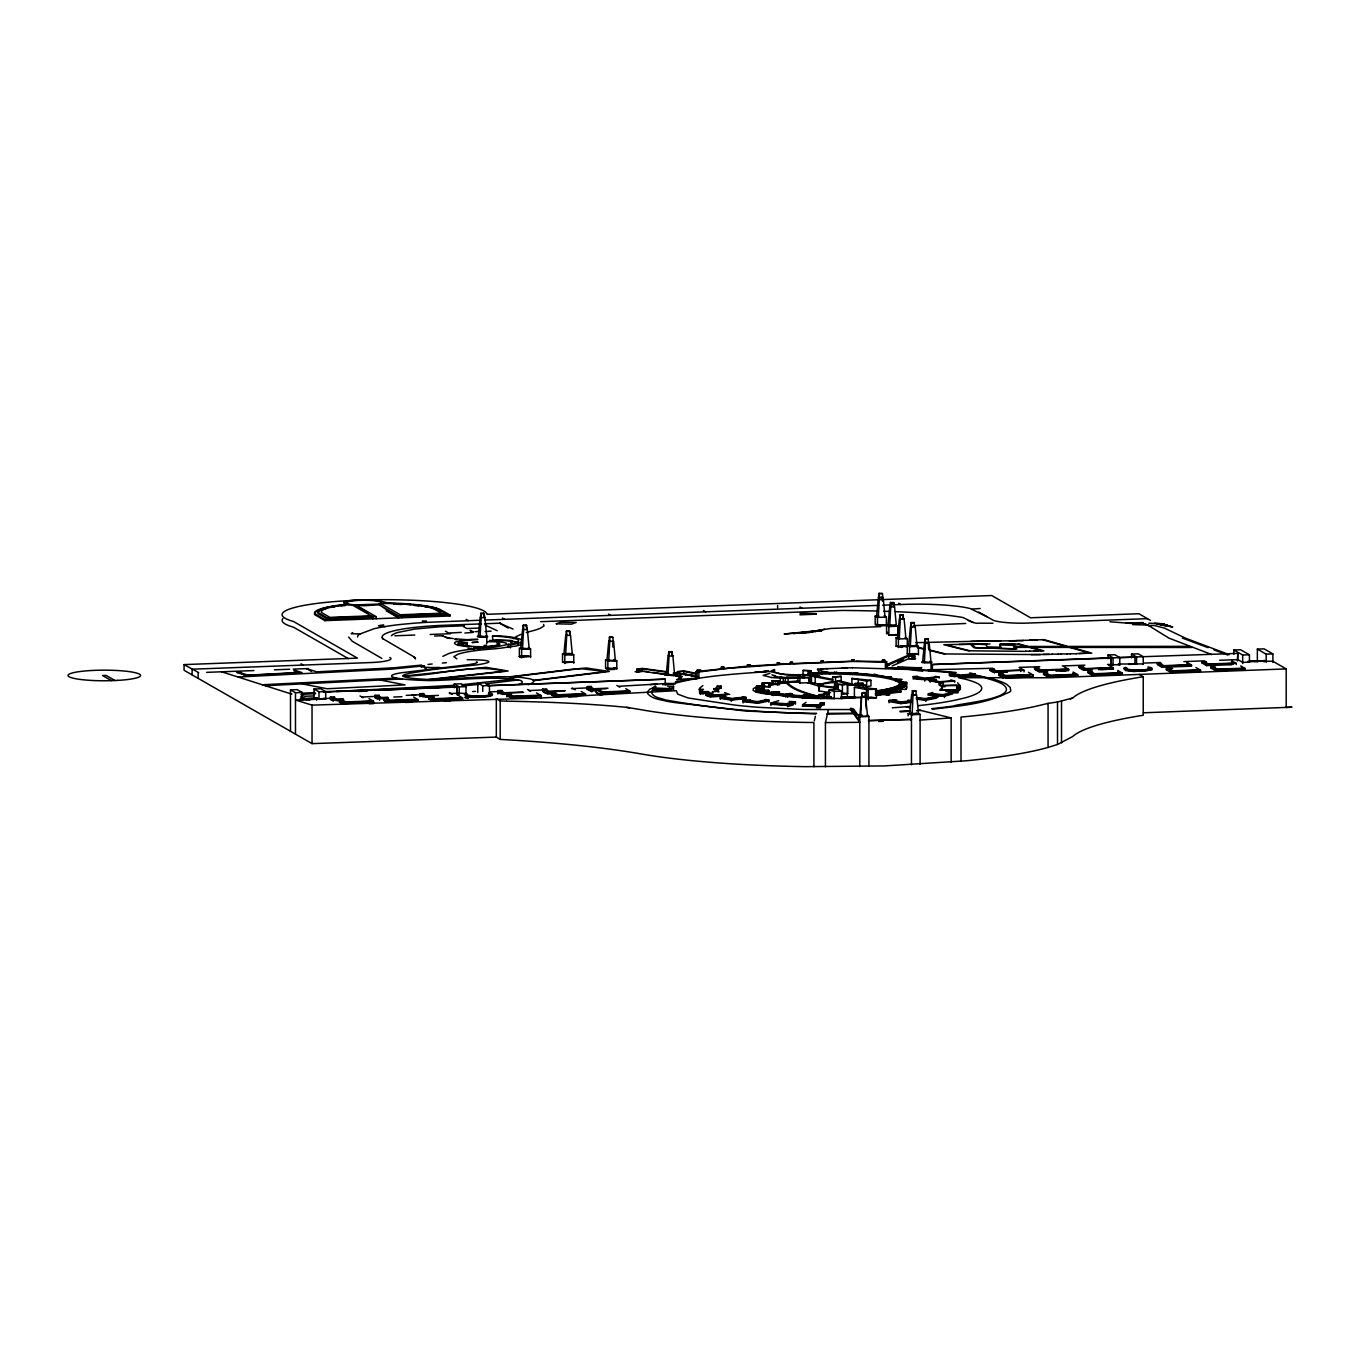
<?xml version="1.0" encoding="UTF-8"?>
<svg xmlns="http://www.w3.org/2000/svg" width="1360" height="1360" viewBox="0 0 1360 1360"><rect width="100%" height="100%" fill="white"/><g stroke="black" fill="none" stroke-linecap="round" stroke-linejoin="round"><path stroke-width="1.5" d="M1150.509 620.415L1138.864 613.734L1030.54 617.78L991.712 595.527L487.016 614.312A102.459 14.96 0 0 0 359.278 600.151A102.459 14.96 0 0 0 293.539 621.52L357.442 658.138L184.076 664.598L184.076 670.293L312.035 743.631L496.315 737.086L500.191 739.415L506.702 739.772A333.863 48.773 0 0 1 624.665 751.264L627.062 751.638A334.101 48.807 0 0 1 640.968 753.916A245.973 35.938 0 0 0 761.702 765.408L772.582 765.833A245.973 35.938 0 0 0 805.851 766.649L884.119 765.935L966.365 760.767A245.973 35.938 0 0 0 1042.661 748.884L1048.067 747.439L1048.067 703.392L1057.502 701.981L1057.502 744.464L1072.649 736.559A281.299 41.089 0 0 1 1143.233 715.258L1143.233 676.736L1139.153 674.424M913.172 695.164L913.342 691.118L912.322 690.744L911.948 694.705L913.172 695.164L916.283 694.977L915.909 690.965L912.322 690.744M912.152 714.646L913.002 695.215L911.591 694.688L909.636 713.711L918.595 714.289L916.657 695.011L913.002 695.215M480.522 617.185L480.879 613.224L481.355 617.661L480.165 617.151L478.346 636.14L486.761 636.871L486.761 643.722M522.954 629.102L523.294 625.141L523.77 629.578L522.597 629.085L520.778 648.074L529.176 648.805L527.357 629.493L526.388 628.932M566.1 634.899L566.44 630.938L566.916 635.375L565.743 634.865L563.924 653.871L572.339 654.602L570.503 635.29L569.551 634.729M609.144 640.951L609.501 636.99L609.977 641.427L608.804 640.934L606.968 659.923L615.383 660.654L613.564 641.342L612.595 640.781M668.44 655.554L668.78 651.593L669.256 656.03L668.083 655.52L666.264 674.509L674.679 675.24L672.86 655.928L671.891 655.384M878.764 597.244L879.121 593.283L879.58 597.72L878.407 597.21L876.588 616.216L878.305 617.185L879.376 597.771L883.184 597.635L885.003 616.947M890.154 606.407L890.494 602.446L890.97 606.883L889.797 606.373L887.978 625.379L896.393 626.093L894.574 606.781L893.605 606.237M900.031 614.89L900.507 619.327L899.691 618.851L900.031 614.89L902.717 614.788L903.754 619.208M911.149 622.574L911.625 627.011L910.809 626.535L911.149 622.574L913.835 622.472L914.872 626.892M925.157 638.792L925.633 643.229L924.8 642.753L925.157 638.792L927.843 638.69L928.863 643.11M756.755 687.922L756.67 689.197L756.721 685.797L764.422 685.95L763.997 689.826M758.387 688.347L756.721 688.211M480.063 637.126L481.134 617.712L484.942 617.559L486.761 636.871L478.346 636.14M522.478 649.043L523.566 629.629L527.357 629.493M565.624 654.84L566.712 635.426L570.503 635.29M608.685 660.909L609.756 641.478L613.564 641.342M647.343 692.189L649.672 689.214L655.979 686.664M667.981 675.495L669.052 656.081L672.86 655.928M889.695 626.348L890.766 606.934L894.574 606.781M900.303 619.378L899.232 638.792L897.515 637.823L899.334 618.817L904.111 619.242L905.93 638.554M910.333 646.476L911.421 627.062L910.452 626.501L908.633 645.49L917.048 646.221L915.212 626.909L914.243 626.365M924.341 662.694L925.429 643.28L924.46 642.719L922.641 661.708L931.039 662.439L931.039 670.99L928.795 670.701M862.325 696.983C859.724 691.084 867.578 690.914 865.64 696.932L861.883 696.507L862.206 692.546M864.96 692.495L867.646 716.312L860.795 716.431L861.56 696.473L865.453 696.388M861.56 696.473L859.877 715.428L860.795 716.431M816.238 614.142L800.037 614.839L800.258 613.207L816.289 613.717M812.396 696.269L809.744 696.082L810.815 696.235M813.535 697.102L813.535 695.963L814.742 696.762M814.3 720.868L815.354 716.312M825.435 766.802L825.435 722.585L828.376 709.801M763.453 691.543L763.181 690.591L763.453 691.543L769.063 690.574L769.063 692.291L761.889 692.716L760.767 690.625L768.23 690.285L768.502 691.237M820.42 697.952L804.576 697.408C806.548 694.535 836.383 697.221 813.654 697.017M813.909 696.337L814.759 697.034M753.253 688.755L753.168 690.387L755.769 691.849A76.347 8.279 -1.7 0 0 765.782 693.906L804.083 698.037L804.253 695.81L807.109 694.756L807.109 696.473L804.083 697.476L788.256 696.184L788.256 695.045L804.253 695.81M758.693 687.548L756.908 687.684M821.814 695.249L821.984 696.915L823.973 695.283L823.191 698.122L823.463 696.609L830.433 696.643L830.433 697.782L829.107 697.391L829.107 689.979L838.236 689.299L841.5 691.169L841.5 698.598L820.335 698.088L821.1 695.249L822.545 696.116L819.383 696.337M820.335 698.088L821.1 695.249M823.259 695.266L821.27 696.048M823.191 698.122L823.973 695.283M822.936 698.071L823.65 697.034M815.66 697.051L815.66 695.912L816.884 696.813L815.711 696.864M829.651 674.067L827.934 672.163L821.457 671.211M791.707 693.6L785.417 694.348L785.417 696.048L792.285 695.368L792.285 693.668L787.338 694.127L790.534 693.481M800.309 696.235C800.343 697.663 796.909 695.096 797.725 696.932M807.109 694.756L801.567 695.657L801.567 697.374L804.253 697.527M384.064 602.786L378.148 604.877L363.868 605.727L349.588 604.877L343.689 602.786A20.196 2.958 0 0 1 358.649 599.93L363.868 599.828A20.196 2.958 0 0 1 381.361 601.307L388.059 602.973A61.897 9.044 0 0 1 435.931 608.107M653.276 689.554L651.44 691.543C652.12 697.646 660.824 698.105 665.482 699.924C715.326 708.883 766.02 713.099 816.68 713.337M391.323 635.749L392.802 634.559M940.61 690.353L941.783 689.129M956.522 690.438L957.593 689.316M951.881 692.767L957.967 692.903L957.967 690.523L960.534 687.854L956.471 687.786M960.534 689.01L957.967 691.662L945.778 691.424M931.243 671.16L932.603 670.633L928.404 669.8L992.494 668.287M1124.278 668.984L1125.57 670.548L1134.07 671.517L1151.512 670.089A14.144 2.074 0 0 0 1151.597 669.018M756.16 692.036L756.721 685.797M764.422 685.95L763.878 691.9M899.657 689.826L904.111 686.732L900.405 686.647L895.645 688.976L895.645 687.888L900.898 688.245L900.898 691.951L888.726 693.447M900.405 689.248L906.1 689.401C909.789 684.352 899.742 682.669 900.405 687.208L904.111 687.293M906.1 689.401L906.525 682.176L900.796 682.278M655.333 685.831L652.392 688.5L670.599 688.925L673.54 686.273L673.54 689.69M670.565 686.579L668.457 688.5L655.367 688.177M753.848 688.262L757.095 686.749M702.814 685.627L699.584 688.279L699.584 690.642M715.632 688.296L717.961 686.392M713.711 688.636L717.74 688.738L720.97 686.086L720.97 688.466M442.867 656.336L449.123 653.395A55.675 8.755 -2.6 0 1 455.124 651.831L456.858 651.474A55.675 8.755 -2.6 0 1 464.559 650.08L479.587 648.244M904.111 686.732L899.045 689.214M806.021 702.304L802.366 704.956L820.454 705.483L824.092 702.848L824.092 705.211M804.219 704.752L802.366 706.095L820.454 706.622L824.092 703.987L822.426 703.936M806.497 705.024L805.426 705.789L807.721 705.857M821.032 703.137L818.414 705.041L805.426 704.65M352.733 632.587L351.203 633.692L360.009 633.964L373.881 628.796A77.401 11.305 0 0 1 385.22 626.586A81.26 11.866 0 0 1 406.776 623.883A99.484 14.535 0 0 1 425.629 622.404L480.573 620.228M668.95 689.469L655.367 689.86M720.97 687.82L717.74 689.877L714.544 689.911M392.819 634.542L395.216 633.369A75.191 10.982 0 0 1 397.579 632.519L414.63 629.068L439.399 626.807A75.191 10.982 0 0 1 445.366 626.518L464.406 625.804M810.033 696.031L810.067 697.153M810.73 696.796L805.936 696.303M771.953 674.764C778.26 678.946 793.271 677.28 803.182 677.28M759.407 686.086L764.32 685.015L764.32 686.8M760.75 686.222L764.32 685.015M885.377 662.201L886.652 661.64L886.652 667.964L885.377 668.525L885.377 662.201L852.448 661.436M888.029 665.397L888.029 664.088L907.273 655.622L914.923 655.996L914.209 658.92L908.735 658.665L892.143 665.958M886.21 666.196L886.21 664.887L889.134 664.139L888.029 664.088M886.618 665.788L908.735 656.047L914.923 655.996M897.753 662.422L903.465 659.906M897.073 689.044L898.501 688.415M800.071 696.252L797.861 696.167L801.975 695.946M800.071 695.963L798.133 695.946L798.592 697.068L801.975 696.235L788.256 695.045M1143.233 676.736A281.299 41.089 0 0 0 1072.649 698.037L1057.502 701.981M1072.649 698.037L1070.354 698.955M908.735 656.047L908.735 658.648L915.654 658.563L912.067 658.342M805.103 694.637L803.097 695.385L806.446 694.722M801.567 697.374L802.536 697.017L789.276 695.98L789.276 694.841M899.045 689.775L900.575 689.231M501.602 641.274A33.184 4.845 0 0 0 492.864 640.798L492.473 636.123L496.145 635.749A36.652 5.355 0 0 1 511.496 637.109L516.341 637.993A36.652 5.355 0 0 1 521.747 640.101M808.86 697.17L808.486 696.082L812.005 696.864L805.664 696.507L812.821 696.626M1057.502 744.464L1048.067 747.439M492.473 640.492L496.145 640.033A36.72 4.539 -2.4 0 1 511.496 640.543L512.21 640.611M761.974 686.647L761.974 683.196L770.253 683.281L770.253 686.715L763.759 686.766M761.974 683.196L770.253 683.281M900.898 691.968L894.455 691.985L894.455 688.262L895.645 687.888M894.455 688.262L900.898 688.245M772.939 703.613L770.848 704.259L787.542 705.398L795.43 702.967M789.667 703.851L791.656 703.239M770.865 705.483L770.865 703.12L778.753 700.672M791.979 702.015L786.301 703.766L774.316 702.933M770.865 703.12L787.542 704.259L795.43 701.828L795.43 704.208M793.458 704.803L787.542 706.639L787.542 704.259M764.728 686.086L756.296 686.205M893.775 688.449L889.695 689.605M885.19 690.404L883.337 690.727L883.337 694.433L887.757 694.994L889.593 694.654L889.593 690.948L885.19 690.404L885.19 691.509L897.855 689.588L888.964 692.274M888.726 690.829L897.855 690.166M897.855 689.588L888.964 691.696M893.775 691.611L889.695 692.767M847.348 697.289L847.348 684.879L865.504 685.338L865.504 689.061M865.504 685.338L847.348 684.879M932.875 692.495L927.962 693.94L944.469 695.147L952.663 692.733L948.549 692.427M949.195 692.903L943.296 694.637L931.43 693.77M945.268 695.198L949.195 694.042M952.663 693.872L944.469 696.286L927.962 695.079M763.504 686.392L762.739 686.12M666.519 684.76L670.599 683.74M761.396 685.525L759.339 686.052M880.651 626.671L831.028 628.422L802.264 632.978L809.608 632.587M815.235 631.533L824.738 629.136M832.592 682.55L832.592 677.144L841.16 676.345L841.16 680.323L837.131 681.088L837.131 687.905M866.66 681.088L866.66 686.681L870.944 685.899L870.944 680.306L866.66 681.088L851.904 678.436L851.904 684.029M666.74 683.74L662.66 684.743M783.547 695.742L786.199 695.198L783.819 695.062M921.536 670.174L928.676 670.939M803.046 677.62L803.046 670.412L811.019 670.752L811.019 674.747L803.454 674.662L803.454 678.079M761.532 685.491L762.875 685.185M675.495 681.768L697.119 677.943L695.3 678.215M838.321 687.463L819.672 685.797L819.094 690.982L818.295 684.522L830.875 681.853L834.496 682.244L834.496 688.466M743.138 702.916L743.138 700.553L746.657 699.822M750.55 699.669L746.742 700.451L757.605 701.573L765.204 699.975M746.657 700.961L743.138 701.692L758.234 703.239L768.808 701.029L767.533 700.893M768.808 702.253L768.808 699.89L758.234 702.1L743.138 700.553M763.64 701.454L757.605 702.712L746.742 701.59M677.042 679.422L698.887 678.317L698.887 671.993L727.906 668.355L782.034 664.377L852.431 661.436M785.417 694.348L792.285 693.668M785.417 696.048L786.93 695.742L777.75 694.552M787.695 696.235L791.877 695.385M769.318 683.859L773.67 683.077L773.466 684.556A70.72 10.336 0 0 0 770.831 685.083M769.318 684.998L773.67 684.216L771.681 684.08M456.909 658.886L453.866 656.676L457.997 654.194A44.132 6.953 -2.6 0 1 462.468 652.936L463.76 652.647A44.132 6.953 -2.6 0 1 471.24 651.253L474.623 650.76A44.132 6.953 -2.6 0 1 485.758 649.536L493.561 648.907A33.252 5.236 -2.6 0 0 504.883 647.564L509.592 646.731M640.747 671.041L636.786 671.84L636.786 669.222L642.328 668.372L666.587 671.704M933.13 697L925.293 698.564L916.385 697.612M916.555 698.105L925.854 699.091L936.751 696.915L933.028 696.524M933.13 698.139L925.293 699.703L916.385 698.751M936.751 698.054L925.854 700.23L916.555 699.244M676.549 679.728L680.935 678.946M818.295 684.522L834.496 682.244M769.964 673.353L763.147 675.41L771.698 677.552M832.592 677.144L841.16 676.345M838.236 684.352L847.705 684.216L847.705 693.6L842.418 694.331L842.418 684.947L838.236 684.352L838.236 688.67L819.094 685.916M678.504 678.045L681.258 677.552M675.427 683.859L673.319 684.165M1125.74 668.474L1126.692 668.304M851.904 678.436L870.944 680.306M769.403 683.485L773.67 683.077M769.403 684.624L770.678 684.42M807.398 697.17L807.398 696.031C801.261 697.612 814.861 695.181 804.576 696.269L804.44 694.603M779.501 681.241L771.681 680.833L779.501 681.241L779.501 684.692L771.681 684.284L773.534 683.961M775.03 683.893L775.523 682.788M883.337 690.727L889.593 690.948M885.19 694.11L883.099 694.501A72.437 10.574 0 0 1 876.622 695.436M809.302 696.15L808.656 697M812.821 673.744C814.351 673.591 821.78 672.469 818.04 670.327M674.509 683.417C702.474 675.631 739.84 673.574 771.664 671.381M774.197 683.842L776.56 683.485M775.846 683.876L772.072 684.097M809.54 696.49L812.005 696.575L810.492 696.286M636.786 669.222L642.413 668.848L667.046 672.231M640.475 671.262L636.786 671.84L642.413 671.449L642.413 668.848M697 670.276L700.672 670.31L697 670.276L697 675.835M687.208 675.155L686.018 675.342M691.441 676.6L693.039 676.345M854.403 697.68L854.403 687.344L858.755 686.681L876.452 689.163L876.452 697.425M700.842 671.075L747.541 666.179M697.323 678.317L695.963 678.113L695.963 671.789L698.547 671.415M695.691 678.164L697.119 677.96M803.046 670.412L811.019 670.752M802.264 632.978L821.712 630.207L784.142 634.032L821.729 630.802L793.152 633.488L796.807 633.284M779.161 682.244L785.026 681.564L785.026 682.873L779.382 683.587M779.161 683.383L785.026 682.703M842.418 684.947L847.705 684.216M486.574 645.201L483.973 645.49M467.109 695.64C458.541 698.309 485.333 697.272 488.155 696.524M508.011 647.53L508.113 644.419A33.184 4.845 0 0 0 518.398 641.495L518.67 640.849A33.184 4.845 0 0 0 492.864 636.14L492.473 636.123M783.19 678.028L788.035 677.96L788.035 682.788L783.19 682.856L783.19 678.028L780.317 677.297L780.317 682.125M778.294 682.108L785.026 681.564M889.1 702.78L889.1 700.4L895.152 699.669M896.818 699.958L892.755 700.451L901.272 701.93L911.421 700.689L908.021 700.094M893.146 701.046L889.1 701.539L900.949 703.613L911.047 702.372M889.1 700.4L900.949 702.474L911.047 701.233M911.421 701.828L901.272 703.069L892.755 701.59M1048.067 703.392L1042.661 704.667A245.973 35.938 0 0 1 966.365 716.55L961.027 717.043L961.027 761.26M438.719 679.337A28.492 2.686 -2.8 0 0 440.997 679.235L460.87 678.113A81.515 8.636 -4.4 0 1 509.558 676.838L571.591 669.307A188.615 171.717 -71 0 0 579.241 668.61L586.449 667.981L609.297 671.483L533.63 680.663A80.699 8.551 -4.4 0 1 528.105 684.709M511.683 676.906L573.954 669.358A182.342 166.005 -71 0 0 581.349 668.678L605.523 671.602L533.358 680.357M513.536 679.099L461.873 684.709M486.149 683.825L518.449 679.898M781.507 682.958L793.458 681.955M771.596 692.376L779.45 691.985L779.45 693.702L773.398 694.416L771.596 694.093L771.596 692.376L773.398 692.699L773.449 695.504L771.987 695.232L772.259 692.869L779.45 691.985M787.1 695.011L774.418 693.26L773.84 692.257L778.09 691.747M913.189 678.997L913.189 676.634L917.286 676.141M785.825 697.187L785.825 696.048L774.078 694.331L774.078 693.192L786.93 694.603L784.295 694.875L784.295 695.895M771.596 694.093L771.545 693.906A72.607 7.871 -1.7 0 1 764.303 692.869L762.688 691.39L765.85 691.594A70.873 7.684 -1.7 0 0 772.922 692.614L773.602 692.716M935.459 676.991L925.106 678.198L916.827 676.685L916.827 679.065M913.189 676.634L924.715 678.725L939.097 677.042L939.097 678.181M928.812 680.629L932.926 680.136M764.507 671.602L768.162 671.177L763.045 671.466M780.13 683.009L783.666 682.618M886.72 677.314L891.259 676.804L884.918 676.991L886.72 677.314L886.72 678.419M674.339 683.451L664.904 683.519L673.285 684.165M955.043 676.736L949.433 675.665L949.433 673.574L955.689 672.86M949.433 673.574L960.67 675.699L975.29 674.067L975.29 676.158L971.108 676.634M479.74 635.783C469.727 637.738 495.159 637.84 485.503 635.783M673.319 675.614L676.226 674.883L674.101 674.237M924.018 661.351C914.022 663.306 939.437 663.408 929.781 661.351M720.29 699.193L720.29 696.83L725.832 696.218M742.458 697.306L731.816 698.462L723.911 696.898M720.29 696.83L731.289 698.989L746.079 697.391L746.079 699.754M731.816 699.601L742.458 698.445M746.079 698.53L731.289 700.128L720.29 698.36M1145.188 670.82L1140.751 671.16M428.043 664.428L432.174 663.986M808.86 696.031L807.806 696.592M677.416 674.271L677.416 671.67L684.233 670.939L696.711 673.455M696.133 673.914L683.723 671.415L677.416 671.67M807.16 696.847L805.766 696.932M932.331 709.291C957.185 706.044 983.365 704.599 1006.247 693.481A182.478 15.674 2.8 0 0 1010.752 690.778L1010.174 687.446L1006.74 684.335A181.696 21.828 2 0 0 991.576 678.657L973.42 674.577M319.991 610.657A61.897 9.044 0 0 0 318.087 613.513L327.369 619.004L372.895 617.831L324.87 619.616L314.67 613.547A65.314 9.537 0 0 1 341.309 605.251L348.925 604.741M345.27 605.455L343.315 605.659A61.897 9.044 0 0 0 341.088 605.914M787.508 682.244L799.034 681.581M918.578 709.886L951.133 717.91L951.133 762.127M920.754 710.379L916.521 710.719M442.34 663.051L446.386 662.694M432.446 679.439L508.13 671.024L485.877 667.301L403.24 676.158A57.647 4.913 -0.9 0 0 407.133 677.535L407.677 677.637A57.647 4.913 -0.9 0 0 412.42 678.317L413.236 678.419A57.579 4.913 -0.9 0 0 427.329 679.422L429.726 679.49A28.747 2.737 -2.8 0 0 434.69 679.388A28.152 2.448 -1.3 0 0 438.685 679.337M454.495 685.304L336.549 691.475M478.72 684.471L461.941 685.916M962.234 676.345L971.652 675.597L970.428 675.427M428.706 679.473L504.356 671.16C470.883 663.034 437.104 676.226 403.172 676.056M922.641 670.14L932.416 670.208M813.535 695.963L818.856 696.932L818.856 694.637L822.715 694.314L824.483 694.756L824.483 696.184M421.651 665.057L394.094 667.777L316.676 671.84L306.612 668.627L311.627 671.517M951.133 717.91L920.091 720.086M786.794 681.819L799.255 680.952M918.493 678.249L916.827 678.402L918.374 678.589M826.982 697.391L826.982 692.699L829.923 692.461M650.029 684.641L656.914 684.08M914.617 678.232C908.922 678.929 932.416 680.527 934.065 679.167M910.299 706.418A153.136 22.372 0 0 1 906.185 706.775L892.228 707.812M472.6 691.577L475.507 691.356M716.227 696.252L710.6 695.572M530.587 657.475L530.587 648.924L521.645 649.264L519.367 647.955L519.367 656.506L524.127 656.251M530.587 656.438L519.367 656.506L526.524 656.234M792.999 663.578L822.086 662.422M763.606 671.517L768.553 671.143M863.073 683.332L855.015 683.536L863.073 683.332L863.073 686.188M928.693 679.235L923.117 679.235M764.286 692.41L760.767 692.342L768.757 693.209M724.03 696.014L712.538 696.83L705.755 695.13L708.594 694.96M800.836 697.051L800.309 696.422M346.8 604.333L343.315 604.656A61.897 9.044 0 0 0 318.087 612.493L327.369 617.984L372.045 616.318L372.045 617.338M474.929 631.686L478.601 631.431M464.899 633.029L472.974 632.451M485.078 631.567L491.13 631.125M972.094 609.093L980.135 608.498M423.487 665.924L390.677 669.171L238.102 677.025M571.387 688.67L587.894 687.837M602.667 693.974L606.458 693.702M797.351 681.666L793.305 681.955M595.017 690.387L592.943 690.2M596.802 690.557L591.821 690.914L587.265 689.214L587.265 686.579L591.498 686.426M622.727 692.631L626.773 692.342M930.189 682.176L930.189 679.796L936.462 679.371M951.252 680.918L939.233 681.734L933.64 679.983M954.686 682.244L954.686 681.105L937.975 682.244L930.189 679.796M796.161 681.547L798.473 681.411M900.031 711.246L908.752 710.668M900.218 711.892L910.571 711.195M934.371 680.816L930.189 680.969L941.46 682.703M934.286 681.122L940.984 682.414M749.683 666.026L790.517 663.629M421.43 666.961A31.603 4.624 0 0 1 420.461 666.145L424.541 665.89M895.271 679.439L901.731 679.49L895.271 679.439L895.271 680.544L898.722 680.323L897.158 679.83M823.497 668.797L821.185 668.865M817.581 669.239L821.321 669.018M665.244 683.587L619.174 686.273M760.767 690.625L769.063 690.574M760.767 692.342L764.473 692.155M669.052 674.067L664.7 674.866L673.285 675.614M710.838 697.221L705.755 695.334L705.755 692.971L709.563 692.75M713.235 692.954L709.121 693.192L714 694.977L726.325 694.28M727.787 694.603L712.538 695.47L705.755 692.971M920.091 764.303L920.091 714.374L911.455 714.85L908.157 713.609L908.157 715.887M823.701 668.984L822.766 668.848L852.431 667.76M854.403 687.344L866.541 689.554L876.452 689.163M913.342 691.118L915.909 690.965M852.601 697.187L862.036 697.476L852.601 697.884M908.157 713.609L912.356 713.371M909.636 713.711L916.079 713.337M483.973 646.952L485.129 646.901A17.289 2.142 -2.4 0 0 496.893 643.093M824.5 662.269L850.918 661.249M806.65 696.286L805.579 696.303M897.787 634.576L888.862 635.103L886.584 631.584M358.479 691.492L367.149 691.05M384.438 690.166L403.495 689.18M409.853 688.857L454.325 686.579M797.861 695.827L800.836 695.912M868.581 720.613L911.455 719.406L868.581 720.613L868.581 721.752M262.31 684.743L396.576 678.079M265.336 685.712L402.169 678.929M290.734 693.787L291.703 693.736M301.648 693.243L314.976 692.563M324.258 692.104L330.429 691.781M301.036 694.382L315.639 693.651M754.783 672.163L762.688 671.806M478.023 649.366L479.553 649.298L479.553 646.697L473.722 647.02L473.722 649.621M426.479 620.976L422.263 621.18L425.629 622.404M840.871 697.153L854.573 696.932M841.415 697.425L854.012 696.694M840.769 697.595L855.185 696.932M840.871 697.85L847.705 697.68M840.769 698.309L855.185 697.646M854.42 697.952L844.05 698.241M882.623 605.217L903.907 604.401A60.673 8.857 0 0 1 970.19 608.532L986.663 616.624M841.5 667.93L847.314 667.692M546.584 689.843L528.768 690.54M555.322 692.801C551.956 692.563 541.909 695.079 542.589 689.146L546.822 688.993M557.991 696.218L570.265 695.657M576.419 695.368L582.556 695.096M1079.041 653.514L1089.632 653.055L1069.062 647.258M449.446 693.583L457.691 693.243M489.566 691.917L500.327 691.458M465.953 693.481L457.147 693.056M587.265 689.214L591.311 689.044L587.265 689.214L591.821 691.832L591.821 689.197L587.265 686.579M757.435 689.588L759.152 689.503A70.873 7.684 -1.7 0 0 762.382 690.812L760.75 690.914A72.573 7.871 -1.7 0 1 757.435 689.588L757.367 691.577M763.198 692.155L756.16 690.387L758.676 690.183M816.459 696.932L817.275 696.677M184.076 664.598L198.73 672.639M412.063 694.96L415.667 694.824M376.618 696.32L361.794 697.051M420.988 694.756L406.283 695.351M377.111 697.595L375.088 697.68L375.088 695.351L379.304 695.181M543.099 691.441L545.632 693.192M818.329 696.949L819.264 695.997L815.66 695.912M818.329 695.81L820.964 696.269M810.815 696.524L809.727 696.371L820.964 696.558M1286.152 707.421L1292 707.2L1143.352 712.776M965.668 623.475L913.869 625.634M1036.932 639.897L1043.987 639.642L1067.005 646.153M1066.988 653.837L1070.388 653.888M1075.93 653.633L1091.808 653.123L1070.83 647.224M879.121 593.283L882.47 593.572L882.827 597.601L881.994 597.125M879.801 593.674L882.47 593.572M371.195 615.842L329.868 617.372L321.487 612.476A58.48 8.551 0 0 1 345.338 605.047M400.231 614.754L441.541 613.224L432.837 608.328A58.48 8.551 0 0 0 387.6 603.483L383.452 603.466M878.407 597.21L883.184 597.635M352.648 605.217L372.895 616.811L376.244 616.692L376.244 618.715M398.582 615.859L398.582 617.882L379.1 604.69L398.582 615.859L401.931 615.74L401.931 617.763M480.879 613.224L484.245 613.513L484.585 617.525L483.548 613.122M401.081 616.267L445.757 614.601L445.757 613.581L401.081 615.247L401.081 616.267L449.956 614.958L449.956 615.978L324.87 620.636L314.67 614.567A65.314 9.537 0 0 1 314.738 613.258M481.559 613.615L484.245 613.513M890.494 602.446L893.86 602.735L894.217 606.764L893.18 602.344M891.191 602.837L893.86 602.735M484.636 620.075L878.56 605.37M481.321 623.883L445.247 625.226A83.844 12.24 0 0 0 382.211 637.636L382.84 638.673L382.211 637.636M484.568 623.764L500.412 623.169M540.719 621.673L841.993 610.453A245.616 35.887 0 0 1 877.812 611.065M523.294 625.141L526.66 625.447L527.017 629.459L525.98 625.056M523.974 625.532L526.66 625.447M479.621 628.048L466.769 628.524L463.505 626.637M469.999 630.258L473.093 632.145M884.119 615.757L886.397 617.066L886.397 625.617L877.472 625.94L875.194 624.631L875.194 616.097L878.764 615.961M900.728 615.281L903.397 615.179M875.194 616.097L877.472 617.389L886.397 617.066M394.876 635.783L414.766 635.035M430.134 634.474L450.585 633.709M566.44 630.938L569.806 631.227L570.163 635.256L569.126 630.836M434.622 636.038L443.071 635.715M567.137 631.329L569.806 631.227M911.829 622.965L914.515 622.863M886.584 625.243L895.509 624.92L897.787 626.229L897.787 634.78L888.862 635.103L888.862 626.552L886.584 625.243L886.584 633.794M887.978 625.379L896.393 626.093M609.501 636.99L612.867 637.296L613.207 641.308L612.391 640.832M888.862 626.552L897.787 626.229M610.181 637.381L612.867 637.296M911.421 627.062L915.212 626.909M1147.466 618.664L1024.675 623.186A30.413 4.437 0 0 1 993.344 620.296L978.741 612.085M1126.165 623.169L1143.063 622.54M901.969 647.428L896.121 646.255L896.121 637.704L899.691 637.568M896.121 637.704L898.399 638.996L907.324 638.673L907.222 653.922L918.442 654.228L907.222 653.803L909.704 653.718M925.837 639.183L928.523 639.081M569.67 662.031L562.53 662.303L573.733 662.235L562.53 662.303L562.53 653.752L569.67 653.48M563.924 653.871L570.622 653.616M520.778 656.625L524.127 656.506M562.53 653.752L564.808 655.044L573.733 654.721L573.733 663.272M668.78 651.593L672.146 651.882L672.503 655.894L671.466 651.491M669.477 651.984L672.146 651.882M925.429 643.28L929.22 643.127L931.039 662.439M901.476 646.051L907.324 646.51L896.121 646.204M900.864 646.255L904.213 646.119M206.618 672.35L253.861 670.582M274.448 669.817L289.646 669.256M293.216 669.12L308.363 668.559M907.222 645.371L909.5 646.68L918.442 646.34L918.442 654.891M240.652 672.299L236.759 672.435L246.296 675.478L302.09 672.588L294.831 670.276M614.992 669.392L607.852 669.664L605.574 668.355L605.574 659.804L609.144 659.668M567.273 662.286L563.924 662.422L572.339 662.252L570.622 661.793M605.574 659.804L607.852 661.113L616.777 660.773L616.777 669.324M908.633 654.041L915.331 653.803M1233.86 654.228L1233.86 649.995L1240.609 649.74L1249.432 654.789L1249.432 662.167L1242.734 662.405L1237.838 659.6L1219.597 660.28M1257.354 661.844L1257.354 649.111L1264.069 648.856L1272.892 653.922L1272.892 662.422M1108.043 658.767L1108.043 654.976L1114.792 654.721L1119.773 657.577L1119.773 664.938L1107.465 664.428M1131.537 657.883L1131.537 654.092L1138.235 653.837L1143.233 656.693L1143.233 664.292M931.991 664.479L1111.001 657.798L1111.426 666.162M1117.784 657.526L1134.954 657.152L1134.954 664.156L1128.681 664.394M932.297 664.581L1111.426 658.053M1108.043 654.976L1113.024 657.815L1134.954 657.152M1131.537 654.092L1136.535 656.948L1237.787 653.378L1237.787 659.311M290.496 731.289L290.496 689.877L297.245 689.639L302.226 692.478L302.226 699.822L300.662 699.329M314.007 698.156L314.007 689.01L320.705 688.755L325.686 691.611L325.686 699.21M477.768 692.512L477.768 682.924L484.483 682.669L489.464 685.525L489.464 693.209M454.274 687.82L454.274 684.046L461.023 683.791L466.004 686.647L466.004 693.906M1233.86 649.995L1242.683 655.044L1249.432 654.789M1257.354 649.111L1266.194 654.177L1272.892 653.922M290.496 689.877L295.477 692.733L302.226 692.478M314.007 689.01L318.988 691.866L457.147 686.834L457.572 695.113M454.274 684.046L459.255 686.902L466.004 686.647M477.768 682.924L482.766 685.78L665.244 679.167L665.244 685.321M324.003 692.053L457.572 687.072M688.194 679.286L695.963 678.997M992.919 672.095L989.876 670.361L989.876 668.78L994.109 668.627M1143.811 663.102L1160.42 662.473M1183.829 661.606L1204.858 660.824M780.317 677.297L788.035 677.96M797.946 676.838L808.775 677.637L808.775 682.703L799.918 683.026L797.946 681.904L797.946 676.838L799.918 677.96L808.775 677.637M1047.608 671.381L1039.108 671.738L1034.552 669.137L1034.552 667.845L1038.768 667.692M1092.233 669.851L1083.767 670.174L1079.211 667.556L1079.211 666.417L1083.444 666.264M1186.974 663.561L1186.974 662.422L1191.53 665.04L1191.53 666.179L1161.933 667.267L1157.377 664.666L1157.377 663.527L1161.61 663.374M1231.973 664.666L1206.609 665.618L1202.053 663L1202.053 661.861L1206.286 661.708M1249.534 660.943L1272.892 661.283L1286.203 668.916L1286.203 707.438M1202.053 663L1206.286 662.847M1249.109 661.419L1264.63 660.637L1254.498 661.623M993.021 670.633L993.021 669.052L996.302 670.939L1020.867 670.021L1020.867 671.585M1249.534 661.674L1264.205 661.13M989.876 668.78L994.432 671.398L1024.029 670.293L1024.029 671.874M1037.697 669.409L1037.697 668.134L1040.978 670.004L1065.543 669.086L1065.543 670.361M1082.373 667.828L1082.373 666.689L1085.637 668.576L1110.219 667.658L1110.219 668.797M1214.633 664.921L1208.479 665.142L1205.215 662.133L1208.479 664.003L1233.061 663.102L1233.061 664.241L1228.964 664.394M333.455 701.131L330.412 699.38L330.412 697.051L334.645 696.898M419.747 696.558L419.747 693.719L423.98 693.549M497.93 693.957L497.93 690.591L502.146 690.421M1034.552 667.845L1039.108 670.463L1068.688 669.358L1068.688 670.633L1056.006 671.109M1079.211 666.417L1083.767 669.035L1113.364 667.93L1113.245 669.018M1157.377 663.527L1161.933 666.128L1191.53 665.04M1202.053 661.861L1206.609 664.479L1236.206 663.374L1236.206 664.513M300.237 698.683L316.999 698.054L318.988 699.193L318.988 691.866M1040.978 670.004L1040.978 671.279L1047.115 671.058M1090.023 669.494L1085.637 669.715L1085.637 668.576M1165.809 666.74L1169.957 666.587M301.903 699.125L310.284 698.819M1098.574 669.613L1113.364 669.069L1100.784 669.511M300.237 699.448L308.618 699.142M333.081 698.156L300.662 699.703M998.835 673.387L1003.391 676.005L1003.391 678.062L998.835 675.461L998.835 673.387L1003.068 673.234M608.022 688.194L593.691 688.738L590.427 686.851M306.102 699.72L310.284 699.55M591.821 689.197L606.611 688.636M522.784 692.053L504.356 692.733L501.075 690.863M342.975 698.972L336.838 699.193L333.574 697.323M387.651 697.272L381.514 697.493L378.233 695.623M393.788 697.034L401.982 696.728M423.963 695.878L419.747 696.031L428.451 697.306M438.464 695.402L426.173 695.861L422.909 693.991L422.909 696.83M523.617 692.41L502.486 693.192L497.93 690.591M565.403 690.693L549.015 691.305L545.751 689.418M343.417 699.346L334.968 699.669L330.412 697.051M375.088 695.351L379.644 697.952L388.093 697.646M432.769 696.014L424.303 696.32L419.747 693.719M542.589 689.146L547.145 691.764L564.06 691.135M596.241 689.775L600.78 692.376L600.78 695.181L596.241 692.563L596.241 689.775L600.457 689.605M1073.108 672.027L1077.664 674.645L1077.664 675.869L1048.067 676.974L1043.511 674.356L1043.511 673.132L1047.744 672.979M1117.784 671.619L1117.784 670.48L1122.323 673.081L1122.323 674.22L1092.743 675.325L1088.187 672.707L1088.187 671.568L1092.403 671.415M1195.95 667.556L1200.506 670.174L1200.506 671.313L1170.909 672.418L1166.353 669.8L1166.353 668.661L1172.694 668.423M1240.626 665.89L1245.165 668.508L1245.165 669.647L1215.585 670.752L1211.029 668.134L1211.029 666.995L1215.245 666.842M342.414 703.868L339.388 702.134L339.388 699.788L343.604 699.618M387.09 702.219L384.047 700.485L384.047 698.156L388.28 697.986M428.723 696.524L433.279 699.125L433.279 701.471L428.723 698.87L428.723 696.524L432.956 696.371M337.263 700.502L341.377 700.349M506.889 696.881L506.889 694.025L511.122 693.872M1001.997 675.733L1001.997 673.659L1005.261 675.546L1029.843 674.628M341.309 700.57L333.574 699.516M426.173 697.17L434.146 696.881M554.591 696.592L551.565 694.858L551.565 692.563L555.798 692.41M1003.391 676.005L1032.988 674.9L1032.988 676.957L1005.516 677.977M1045.738 674.203L1043.613 674.271L1048.815 676.94M1088.187 672.707L1092.403 672.554M1166.353 669.8L1170.926 669.63M1211.029 668.134L1212.661 668.083M337.433 700.706L330.412 699.414M383.86 698.938L375.088 697.68L378.114 699.431M1119.178 673.948L1119.178 672.809L1094.613 673.727L1091.332 671.84L1091.672 672.945M553.486 693.838L547.145 694.059L547.145 691.764M599.386 690.047L602.667 691.917L627.232 690.999M1046.673 674.628L1046.673 673.404L1049.937 675.291L1074.502 674.373L1074.502 675.597M1185.699 671.466L1172.779 671.959L1169.515 668.933L1172.779 670.82L1197.344 669.902L1197.344 671.041L1193.247 671.194M1226.941 669.936L1217.455 670.293L1214.174 667.267L1217.455 669.154L1242.02 668.236L1242.02 669.375L1240.201 669.443M600.78 692.376L630.377 691.271L625.821 688.67M1043.511 673.132L1048.067 675.75L1077.664 674.645M370.379 701.012L345.814 701.93L342.533 700.06M415.038 699.38L390.473 700.298L387.209 698.428M459.714 697.748L435.149 698.666L431.868 696.796M1088.187 671.568L1092.743 674.186L1122.323 673.081M1166.353 668.661L1170.909 671.279L1200.506 670.174M1211.029 666.995L1215.585 669.613L1245.165 668.508M369.308 703.8L373.524 703.63L373.524 701.284L343.927 702.389L339.388 699.788M433.279 699.125L462.876 698.037L458.32 695.419M537.88 695.266L513.315 696.167L510.051 694.297L510.051 697.153M554.71 692.852L557.991 694.722L582.556 693.804M1049.937 676.498L1052.028 676.413M1102.79 674.56L1109.063 674.322M1113.041 674.169L1117.257 674.016M1229.729 669.834L1237.923 669.528M541.042 698.377L541.042 695.538L511.445 696.643L506.889 694.025M551.565 692.563L556.121 695.181L585.718 694.076L581.162 691.475M349.894 703.086L343.757 702.627M410.958 700.859L415.038 700.706L411.774 699.686M447.423 699.533L459.714 699.074M373.524 702.457L343.927 703.528L339.388 702.151M1286.203 668.916L1050.413 677.756L958.409 677.705L965.94 679.337A153.034 18.394 2 0 1 978.707 684.114C990.335 691.985 965.277 697.986 960.381 698.955A153.136 22.372 0 0 1 918.289 705.636M405.518 702.457L411.859 702.236M443.836 701.08L450.177 700.842M568.803 696.983L577.252 696.677M829.107 689.979L834.241 691.441L841.5 691.169M824.126 695.759L824.126 693.413L827.339 693.294M823.157 696.932L824.534 696.966M844.05 697.544L848.368 697.391M1036.966 640.067L1023.111 640.373M1058.029 654.041L1061.378 654.092M313.616 695.929L304.64 696.252L301.223 695.164M323.697 698.343L325.686 698.955L295.477 700.043L312.035 705.126L542.504 697.918L676.26 690.693L677.671 694.11L688.143 697.986L734.451 705.041A153.136 22.372 0 0 0 758.676 707.319L804.151 709.529L852.057 709.563M883.184 624.954L879.104 624.971M901.306 646.051L905.046 645.915M901.544 646.51L904.111 646.425L903.142 646.17M1052.368 654.296L1043.086 654.347M1019.184 667.386L1039.72 666.689M1062.296 665.941L1084.872 665.176M1040.978 671.211L1045.245 671.075M1039.941 671.653L1045.738 671.449M1060.273 670.939L1066.07 670.735M1086.98 670.004L1083.767 670.106L1079.211 667.471M1090.431 672.588L1088.187 672.673L1092.743 675.308L1092.743 674.186M1111.766 674.611L1113.398 674.56M1009.188 640.781L1022.975 640.526M1016.175 640.577L1023.4 640.526M1015.954 640.747L970.717 641.393M1025.644 651.202L1029.724 651.236M1034.161 650.998L1043.919 650.93L1031.815 647.513M1038.292 651.049L1029.52 651.083M1031.033 654.619L1049.342 654.398M852.448 667.76L907.919 669.46L922.709 671.211M878.679 721.48L883.541 721.344M478.261 697.425L492.133 695.606M707.081 693.107L702.712 692.835M708.56 693.345L700.519 693.583L699.363 689.35L703.46 689.316M845.206 698.326L841.5 698.598M855.95 661.096L886.652 661.64M915.654 642.651L1000.909 640.696M912.832 669.307L921.485 669.12M799.119 678.283L787.967 678.334M717.094 691.135L718.148 691.747M797.436 677.229L786.437 677.144M868.921 766.343L868.921 716.431L859.792 716.618L858.823 715.292L862.393 715.224M916.164 653.599L908.633 653.837L910.333 654.296M939.318 685.491L939.318 683.111L943.398 683.043M940.372 684.097L939.318 684.114L941.562 686.783L945.03 686.732M956.981 685.134L943.823 685.372L942.208 683.451M959.871 687.837L959.871 685.457L941.562 685.797L939.318 683.111M541.042 697.238L511.445 697.782L506.889 696.014L510.697 695.98M862.58 692.954L865.317 692.903M862.07 697.034L865.963 696.966M971.482 644.164L943.806 644.708L968.252 650.794L1025.882 651.355M959.021 644.487L989.944 643.96M928.88 670.531L928.251 670.14M906.423 686.324L906.865 682.601L901.136 682.686L901.221 684.471L904.961 684.42A76.194 11.135 0 0 1 905.199 685.814M900.796 683.366L904.383 683.145A76.194 11.135 0 0 0 900.915 681.122L899.827 680.714L900.915 681.683A76.194 11.135 0 0 1 904.383 683.723M904.859 685.933A76.194 11.135 0 0 0 904.961 683.842L901.136 683.791A72.437 10.574 0 0 1 901.136 685.882L900.83 685.134M764.218 688.857C744.294 691.56 768.077 683.026 764.286 692.427L765.85 692.937M825.435 722.585L859.792 722.33L850.527 709.597L850.527 708.458L852.057 708.424M853.128 713.167L827.543 713.405M853.57 713.762L826.914 714M875.857 624.512L885.003 625.056M1029.741 640.135L1037.272 640.067M1052.113 654.143L1058.352 654.194M1061.106 653.939L1067.328 654.007M1070.082 653.718L1076.287 653.786M1040.332 654.585L943.755 653.939L929.543 650.352M879.019 625.226L877.54 624.954M883.898 625.175L886.397 625.141L885.479 624.801M886.652 667.964L921.825 667.624M792.353 695.572L792.047 695.47M977.738 623.186L992.987 623.237M477.224 647.139L480.471 647.088A17.289 2.142 -2.4 0 0 483.956 646.952M713.677 689.231L717.774 689.18L718.93 691.883M702.117 692.087L702.117 689.707L702.95 691.645L708.628 691.594M712.402 691.56L716.176 691.526M699.363 689.35L700.519 692.053L708.713 691.968M509.218 694.263L502.486 694.331L497.93 692.835M513.315 697.51L522.546 697.442M826.336 698.02L826.336 696.881L831.317 696.881L831.317 698.02M833.17 698.564L821.406 698.53A76.194 11.135 0 0 1 802.808 697.901M652.392 690.166L670.599 690.064L673.234 688.109M699.584 689.996L702.304 689.979M981.733 644.283L970.53 644.317L973.777 647.7L1016.872 649.009L1015.495 647.428M1002.558 671.891L996.302 671.891L993.021 670.191M1005.261 676.566L1014.781 676.583M807.398 696.031L805.936 696.014L805.936 697.153M1192.159 647.479L1013.778 647.377L1015.019 648.805L975.375 647.598L972.383 644.436M830.433 697.782L803.879 697.102M1189.133 646.34L1018.198 646.476L1012.044 645.354M1007.454 672.248L994.432 672.231L989.876 669.919M1032.988 676.923L1003.391 676.906L998.835 674.526M1000.212 644.062L1019.49 644.045L1027.99 646.442M983.008 644.045L987.258 644.096M999.991 644.215L1014.832 644.351M815.898 713.932L745.501 711.042L684.692 703.732A182.308 17.748 -1.1 0 1 666.536 701.25C660.127 699.363 651.27 699.091 647.309 692.903M489.498 640.458L492.864 640.492M797.912 696.337L801.975 696.235L797.725 696.082M820.335 696.371L823.191 696.422M819.587 696.762L823.973 697M1132.778 624.631L1147.772 625.039L1168.801 638.061L1211.828 654.585M506.702 701.182L500.191 700.893L496.315 698.581L496.315 737.086M479.553 646.697L477.955 646.663A24.497 3.57 0 0 1 458.014 643.144A24.497 3.57 0 0 1 477.853 639.625M473.739 648.856L467.993 648.686M477.955 649.264L479.553 649.298M942.633 689.826L955.757 690.098L957.593 688.177L957.593 690.557M957.967 690.523L939.692 690.149L942.259 687.48L942.259 688.619M948.26 691.084L952 691.169M900.405 685.542L906.1 685.661M635.086 671.738L642.413 671.245L667.046 674.832M667.471 686.12L673.54 686.273M956.76 686.511L959.871 686.596M716.941 685.984L720.97 686.086M981.053 644.419L987.258 644.606M999.651 644.98L1013.625 645.269L1014.594 646.374M820.08 702.729L824.092 702.848M809.234 705.908L810.254 705.942M815.66 706.095L818.414 706.18M816.425 707.744L820.454 707.846L820.454 705.483M509.558 676.838L512.992 676.957A81.379 8.619 -4.4 0 1 521.917 677.552L530.094 678.844A81.005 8.585 -4.4 0 1 533.205 680.17L533.63 680.663M929.645 669.868L931.991 670.106M792.591 695.606L794.835 695.657M1148.843 623.203L1164.517 623.9L1154.436 623.22M781.66 678.181L771.715 677.552M784.295 695.147L787.1 695.3L785.791 694.943L785.927 695.946M911.098 658.41L914.923 658.597M887.485 665.38L889.134 665.448M897.685 666.808L914.889 667.692M901.918 667.573L906.066 667.777M886.482 667.964L921.366 669.851M866.541 698.292L876.452 697.901L869.907 696.983M783.819 694.773L786.199 694.909L786.199 696.048M891.293 668.202L892.874 668.287M1132.013 670.99L1134.784 671.16M1140.173 624.138L1109.913 621.775M932.28 670.548L955.995 672.452M929.679 670.905L953.632 672.792M783.19 682.584L787.984 682.448L786.505 681.853L788.035 682.788M763.147 686.256L770.253 686.715M695.963 671.789L698.887 671.993M776.832 704.259L782.306 704.633M911.098 658.495L914.923 658.767M789.174 701.403L795.43 701.828M931.43 694.909L943.296 695.776M934.15 696.762L938.281 697.068M477.411 639.251L473.807 639.268A27.948 4.08 0 0 0 454.75 642.634A27.948 4.08 0 0 0 467.568 646.595M1156.408 623.951L1167.271 624.903L1157.02 623.849M811.019 674.747L807.772 674.441L809.761 674.356A70.72 10.336 0 0 1 897.974 686.613M813.909 766.734L813.909 722.517L805.851 722.432A245.973 35.938 0 0 1 640.968 709.699A334.101 48.807 0 0 0 629.459 707.795L624.665 707.149A334.305 41.565 -1.9 0 0 609.671 705.823L607.053 705.619A334.305 41.565 -1.9 0 0 506.702 701.182M817.768 697.068L812.719 696.405M765.034 699.499L768.808 699.89M769.488 692.937L768.281 692.767L769.76 692.937M825.707 668.542L827.713 668.746M508.011 647.054L516.358 645.983A36.601 4.522 -2.4 0 0 521.458 644.198M842.248 692.988L847.705 693.6M783.751 694.62L786.199 694.909M783.751 694.892L786.862 695.266M781.286 694.331L779.229 694.161L780.181 694.297M886.652 694.297L889.593 694.671M723.911 698.292L728.331 698.921M1158.856 624.512L1170.008 625.923L1159.587 624.359M385.22 626.586L378.505 625.719A88.026 12.852 0 0 1 383.656 624.869M695.963 678.113L697.884 678.368M779.586 694.263L778.481 694.11M770.066 692.903L767.261 692.529M811.92 675.257L809.625 674.951L809.625 670.956M803.454 674.662L832.898 680.187M809.897 682.21L822.749 684.913M674.679 672.809L697.306 675.92M673.2 673.081L697.833 676.464M677.042 675.495L681.122 676.056M644.419 671.262L648.618 671.84M652.817 672.418L665.414 674.152M674.9 675.648L682.295 676.651M675.257 675.954L679.371 676.532M779.127 694.195L779.348 694.178M508.011 644.436L510.459 644.793A36.652 5.355 0 0 0 521.458 641.903M819.094 690.982L830.586 692.631M696.031 676.09L676.056 672.809M626.416 707.319L629.459 707.795M775.965 694.263L775.03 694.11M949.433 675.189C962.183 678.997 975.511 672.86 987.955 678.742A177.633 21.335 2 0 1 1002.779 684.301C1022.38 698.496 956.981 703.715 953.955 705.925A177.412 25.925 0 0 1 931.719 708.645M1161.219 624.971L1172.762 626.926L1162.137 625.09M772.259 692.869L771.545 692.767A72.607 7.871 -1.7 0 1 764.303 691.73L762.688 691.39M774.078 693.192L773.84 692.257M771.987 694.093L773.449 694.365M935.255 676.345L939.097 677.042M969.663 672.996L975.29 674.067M953.071 673.642L961.146 675.172L971.652 673.999L971.652 676.09M817.258 696.133L820.76 697.136M380.188 680.017L405.059 684.896L327.08 688.755L302.209 683.876M742.424 696.66L746.079 697.391M685.78 674.441L696.133 676.515M817.53 676.311L832.643 679.422M775.472 676.124L773.823 675.257M807.585 682.737L818.431 685.984M815.966 696.082L817.275 697.119M816.391 696.762L814.521 696.218M945.982 644.793L969.374 650.658M917.388 647.292L924.953 648.941M928.727 649.774L944.86 653.786M917.439 647.7L923.491 649.026M818.856 694.637L822.171 695.827M892.347 678.623L894.88 679.218M906.185 706.775L909.755 707.659M761.6 692.274L760.75 692.053A72.573 7.871 -1.7 0 1 757.435 690.727L757.435 690.727M819.927 696.694L815.048 695.47A231.489 33.813 0 0 1 789.276 684.386L787.712 682.635M839.035 680.731L855.015 684.811M837.131 681.088L850.663 684.539M904.213 646.034L905.93 646.476M821.151 696.966L820.641 698.615M614.499 667.675L616.777 668.287L605.574 668.355M613.666 667.845L615.383 668.304M608.804 668.338L609.756 668.593M606.968 668.338L608.685 668.797M570.503 662.252L565.743 662.286L566.712 662.541M527.476 655.996L529.176 656.455L520.778 656.489M527.357 656.455L522.597 656.489L523.566 656.744M1018.368 644.249L1026.222 646.459M1030.047 647.513L1041.743 650.828M915.331 653.701L917.048 654.177M915.212 654.092L910.452 653.888L911.421 654.16M1042.865 639.846L1065.237 646.187M830.433 696.643L831.317 696.881M317.203 698.649L318.988 699.193M950.793 679.881L954.686 681.105M459.833 698.241L462.876 699.193L433.279 700.264L428.723 698.853M415.157 699.873L418.2 700.825L388.603 701.896L384.047 700.468M897.158 680.408L898.722 680.901M762.688 692.529L764.303 693.039A72.437 10.574 0 0 0 768.893 694.195M293.692 670.803L295.596 671.415M296.446 671.687L299.03 672.503L248.064 675.138L239.904 672.554L244.8 675.342M221.646 671.806L291.703 694.11M300.56 696.932L309.723 699.839M442.255 635.749L446.454 637.483A57.239 7.072 -2.4 0 0 453.305 638.571M976.99 623.39A54.944 8.024 0 0 1 973.233 622.506L962.982 617.508A117.64 17.187 0 0 0 912.628 612.459A245.616 35.887 0 0 0 895.39 611.66M435.965 608.107L449.956 615.978M435.965 609.127L440.266 611.456M916.555 713.133L920.091 714.374M768.23 690.285L767.805 693.09M767.805 691.951L769.063 692.291M761.158 692.359L768.689 692.257L768.689 693.413M596.241 692.563L600.78 694.433L629.68 692.121M820.556 672.809L821.933 673.795M665.244 679.167L487.849 685.763M1229.236 654.67L1185.835 638.316L1164.619 628.201L1154.436 625.498L1148.843 625.481L1141.023 622.608L1150.883 626.297M724.591 692.614L729.691 694.484M1182.435 638.095L1208.071 647.666M1213.987 649.893L1227.791 655.044M582.675 694.076L585.718 695.215L556.121 696.575L551.565 694.858M968.269 620.534L973.233 622.506M867.884 697.102L870.485 698.241M513.077 629.102L499.698 623.186L508.232 628.082M497.182 630.7L485.078 625.039M470.628 630.734L473.093 631.822M420.461 666.145L420.818 666.349A31.756 3.366 -4.4 0 0 439.688 667.437M1264.63 661.368L1263.338 661.368M1237.787 653.378L1237.362 661.062M1247.868 661.266L1249.432 662.167M1236.206 663.374L1231.65 660.756L1231.65 661.895M1242.139 667.913L1245.165 669.647M1160.539 663.799L1163.803 665.669L1188.385 664.751L1188.385 665.907M1143.012 663.918L1118.209 664.037L1119.824 664.938M1108.808 665.312L1113.364 667.93M1064.132 666.757L1068.688 669.358M1028.432 672.282L1032.988 674.9M1019.473 667.692L1024.029 670.293M898.654 603.262L900.881 604.537M904.111 619.242L902.921 618.732L902.717 614.788M928.047 642.634L929.22 643.127M905.046 637.364L907.324 638.673M916.164 645.048L918.442 646.34M915.331 645.252L917.048 646.221M799.952 606.968L802.162 608.243M703.477 610.572L705.704 611.847M826.982 692.699L829.107 693.923M824.126 693.413L826.982 695.045M822.171 697.255L820.573 696.337L820.59 697.697M819.519 697.017L818.295 696.082M608.549 614.091L610.776 615.366M614.499 659.464L616.777 660.773M613.666 659.668L615.383 660.654M571.455 653.412L573.733 654.721M502.452 618.052L504.679 619.327M616.862 685.474L619.888 687.225M483.973 617.015L484.942 617.559M528.309 647.615L530.587 648.924M466.157 619.395L468.384 620.67M449.956 614.958L439.093 608.906A65.314 9.537 0 0 0 425.289 606.101M519.367 656.506L521.645 657.815L521.645 649.264M572.186 688.041L575.229 689.792M461.227 632.4L448.698 633.046L445.417 631.176M381.701 604.146L401.931 615.74M536.486 692.92L541.042 695.538M527.527 689.486L530.553 691.22M386.189 610.776L398.582 617.882M376.244 616.692L356.745 605.523L368.118 613.224M413.865 656.829A51.986 7.599 0 0 1 415.446 658.903L413.882 656.829L382.806 638.673M449.344 692.614L452.387 694.348M348.313 658.614L293.539 627.215A102.459 14.96 0 0 1 282.897 618.528M413.644 697.051L418.2 699.652L388.603 700.757L384.047 698.156M368.968 698.683L373.524 701.284M360.009 695.946L363.035 697.697M300.985 663.799L303.195 665.057M316.132 699.074L316.999 699.567L316.999 698.054M302.226 699.822L300.662 698.921L317.424 698.292L316.557 700.06M114.988 680.527L106.063 675.41L102.544 675.529L111.486 680.663M1091.332 672.962L1093.457 674.186M1034.552 669.001L1039.108 671.67L1039.108 670.463M389.793 657.458L390.779 658.257A27.438 4.012 0 0 1 371.637 662.524L192.1 669.205L192.1 674.9M381.82 658.393L352.206 641.223L348.636 637.058M759.152 690.642L760.155 691.509M867.731 715.122L868.921 716.431M866.745 715.309L867.646 716.312M344.369 605.574L343.689 604.809A20.196 2.958 0 0 1 344.369 604.044M786.148 682.822C794.767 691.713 807.942 693.719 819.349 697.051L819.349 694.773M1000.076 646.085L1001.113 647.292L987.326 646.867L986.289 645.677M957.627 682.788L959.871 685.457M543.575 624.478L544.051 625.889L540.634 628.082A90.831 11.22 -2.4 0 1 532.406 630.853A157.08 19.397 -2.4 0 0 526.286 632.587M853.383 708.781L859.095 716.652M853.383 709.92L855.848 713.303M856.137 713.711L856.987 714.867M850.527 708.458L858.823 719.848M699.363 691.73L700.519 694.416L700.519 692.053M865.589 698.496L866.303 709.002M928.251 642.583L928.608 648.873M882.215 597.074L882.453 601.273M612.714 642.889L612.952 647.088M1266.194 654.177L1266.194 662.422M1264.205 660.399L1264.205 661.861M1242.683 655.044L1242.683 663.544M1217.455 669.154L1217.455 670.293M1215.585 669.613L1215.585 670.752M1208.479 664.003L1208.479 665.142M1206.609 664.479L1206.609 665.618M1172.779 670.82L1172.779 671.959M1170.909 671.279L1170.909 672.418M1161.933 666.128L1161.933 667.267M1136.535 656.948L1136.535 664.309M1113.024 657.815L1113.024 665.414M1111.001 657.798L1111.001 665.907M1083.767 669.035L1083.767 670.174M1061.514 701.25L1061.514 742.917M1049.937 675.291L1049.937 676.515M1048.067 675.75L1048.067 676.974M1005.261 675.546L1005.261 677.603M996.302 670.939L996.302 672.503M994.432 671.398L994.432 672.962M960.67 675.699L960.67 677.807M944.469 695.147L944.469 697.51M932.399 664.717L932.399 670.786M925.854 699.091L925.854 701.471M924.715 678.725L924.715 681.105M914.209 656.302L914.209 658.92M913.427 656.268L913.427 658.886M911.455 714.85L911.455 764.762M910.503 719.066L910.503 720.205M909.5 646.68L909.5 655.231M900.949 702.474L900.949 703.613M899.674 688.619L899.674 692.325M898.399 638.996L898.399 647.547M896.376 679.83L896.376 680.918M887.757 691.271L887.757 694.977M887.315 664.938L887.315 666.247M886.21 691.084L886.21 694.79M877.472 617.389L877.472 625.94M868.156 689.639L868.156 699.975M866.541 689.554L866.541 697.816M859.792 716.618L859.792 766.547M858.823 715.292L858.823 720.987M858.398 679.966L858.143 682.754M835.55 677.399L835.55 688.211M834.241 691.441L834.241 698.87M830.875 696.881L830.875 698.037M821.117 684.811L821.117 685.95M820.964 695.13L820.964 697.408M819.893 694.892L819.893 697.17M817.258 695.844L817.275 697.884M815.201 683.349L815.201 676.549L819.859 676.056L809.897 675.563L809.897 682.363L811.461 682.584L811.461 675.767M814.895 696.15L815.031 697.17M814.521 695.946L814.521 697.085M813.943 696.184L814.045 697.306M812.787 696.218L812.821 697.765M812.396 695.98L812.396 697.136M808.384 696.031L808.418 697.595M808.078 671.177L808.078 675.172M805.222 696.031L805.222 697.17M804.423 674.611L804.423 678.028M799.918 677.96L799.918 683.026M799.867 695.997L799.867 697.136M798.252 695.844L798.133 696.728M795.77 695.708L795.77 696.847M791.792 695.385L791.792 696.524M789.939 693.413L789.939 695.13M787.763 694.586L787.695 697.374M785.417 678.283L785.417 683.111M783.666 681.479L783.666 682.703M779.042 693.702L779.042 694.841M777.614 605.523L777.614 607.801M777.648 681.564L777.648 685.015M777.631 691.662L777.631 693.379M775.421 693.039L775.421 694.178M772.344 682.975L772.344 684.369M769.08 683.655L769.08 687.106M762.739 684.981L762.739 686.698M761.889 691.016L761.889 692.716M759.084 689.435L759.084 691.543M731.289 698.989L731.289 701.352M717.74 688.738L717.774 691.56M702.95 691.645L702.95 694.008M683.723 671.415L683.723 674.016M638.469 669.46L638.469 672.061M607.852 661.113L607.852 669.664M602.667 691.917L602.667 694.722M564.808 655.044L564.808 663.595M557.991 694.722L557.991 697M556.121 695.181L556.121 697.459M510.459 644.793L510.459 647.887M500.191 700.893L500.191 739.415M482.766 685.78L482.766 691.407M459.255 686.902L459.255 694.433M457.147 686.834L457.147 694.858M379.644 697.952L379.644 700.298M372.895 616.811L372.895 618.851M327.369 617.984L327.369 619.004M324.87 619.616L324.87 620.636M312.035 705.126L312.035 743.631M295.477 692.733L295.477 734.145M198.152 672.656L198.152 678.368M489.957 695.963A11.56 1.02 -1.1 0 1 488.342 696.507M475.252 697.221A11.56 1.02 -1.1 0 1 470.118 697.051M881.807 694.331A70.72 10.336 0 0 1 875.483 695.249M1148.01 668.1A14.144 2.074 0 0 1 1150.237 668.525M1148.996 669.987A11.526 1.683 0 0 1 1145.953 670.735M1129.65 670.718A11.526 1.683 0 0 1 1127.848 670.361M876.622 691.135A72.437 10.574 0 0 0 883.099 690.2L895.645 687.31L901.136 684.216A72.437 10.574 0 0 0 901.221 682.227L900.677 681.564A72.437 10.574 0 0 0 897.379 679.626L883.711 676.209A72.437 10.574 0 0 0 873.817 674.832L870.162 674.441A72.437 10.574 0 0 0 858.245 673.472L831.793 672.571A72.437 10.574 0 0 0 809.285 672.979M876.622 692.801A72.437 10.574 0 0 0 883.099 691.866L885.887 692.24A76.194 11.135 0 0 1 875.381 693.651M809.761 673.217A70.72 10.336 0 0 1 882.402 676.379A70.72 10.336 0 0 1 893.775 687.31L889.695 688.466A70.72 10.336 0 0 1 875.483 690.948M876.622 693.379A72.437 10.574 0 0 0 883.099 692.444L885.887 692.801A76.194 11.135 0 0 1 875.381 694.229M881.807 691.169A70.72 10.336 0 0 1 875.483 692.087M510.629 642.362A33.184 4.845 0 0 1 512.108 642.617M458.201 645.303A24.497 3.57 0 0 1 466.854 642.991M459.85 643.365A27.948 4.08 0 0 1 464.627 642.617M426.343 668.474A31.603 4.624 0 0 1 424.762 668.134M482.698 647.87A15.555 2.278 0 0 1 478.669 647.802M469.217 646.748A15.555 2.278 0 0 1 467.109 645.609A15.572 1.921 -2.4 0 0 471.682 646.697M456.722 639.727A57.137 8.347 0 0 1 454.971 639.455M450.262 638.537A57.137 8.347 0 0 1 445.383 637.194M883.711 611.252A245.616 35.887 0 0 1 889.576 611.439M476.51 661.776A33.235 2.72 -3.1 0 1 467.194 664.819L401.319 672.775A69.156 5.899 -0.9 0 0 391.612 675.716L391.68 676.328A69.241 5.899 -0.9 0 0 396.406 678.062L403.087 679.048A69.156 5.899 -0.9 0 0 417.673 680.187L426.751 680.527A40.171 3.434 -0.9 0 0 431.936 680.578L433.245 680.544A40.273 3.825 -2.8 0 0 438.6 680.357L463.947 679.15A69.887 7.395 -4.4 0 1 512.074 678.929L519.095 680.051A69.275 7.327 -4.4 0 1 518.823 684.539M467.194 659.719A45.101 3.689 -3.1 0 1 484.551 660.348L485.435 660.467A44.846 3.672 -3.1 0 1 476.051 664.955L451.214 667.522A57.239 6.069 -4.4 0 0 419.781 671.619L415.242 672.35A52.156 4.93 -2.8 0 0 413.151 672.707A57.256 4.964 -1.3 0 0 409.598 673.302L409.564 673.319A56.355 5.355 -2.8 0 0 407.864 673.727L407.354 673.863A57.579 4.913 -0.9 0 0 403.087 675.801M513.383 638.707A157.08 19.397 -2.4 0 1 521.22 634.338M474.997 648.295A24.548 3.859 -2.6 0 0 477.989 648.295L484.109 648.074A24.548 3.859 -2.6 0 0 495.686 646.969L505.597 644.98A21.641 2.669 -2.4 0 0 506.736 644.436L506.226 643.161A24.48 3.026 -2.4 0 0 487.05 641.733M458.218 645.507A24.48 3.026 -2.4 0 1 466.871 643.195M459.867 643.79A27.948 3.451 -2.4 0 1 467.5 642.583M518.398 643.994A33.15 4.097 -2.4 0 1 517.599 644.521M492.932 640.509A33.15 4.097 -2.4 0 1 517.888 642.6M470.492 639.863A105.383 13.022 -2.4 0 1 456.722 638.911A57.239 7.072 -2.4 0 1 454.971 638.758M468.571 646.714A17.272 2.142 -2.4 0 1 467.364 644.487M497.692 643.756A15.572 1.921 -2.4 0 1 478.669 646.901M357.629 637.058A74.443 10.88 0 0 1 360.009 633.964M315.027 612.833A65.314 9.537 0 0 1 316.013 611.966M317.509 611.133A65.314 9.537 0 0 1 318.461 610.725M320.739 609.926A65.314 9.537 0 0 1 323.51 609.144M431.256 608.09A65.314 9.537 0 0 1 433.024 608.43M437.699 609.535A65.314 9.537 0 0 1 439.008 609.926M321.674 609.875A61.897 9.044 0 0 1 322.694 609.501M325.091 608.753A61.897 9.044 0 0 1 326.451 608.396M331.211 607.376A61.897 9.044 0 0 1 334.883 606.747M393.584 604.146A61.897 9.044 0 0 1 401.659 604.503M414.171 605.438A61.897 9.044 0 0 1 418.71 605.914M424.898 606.764A61.897 9.044 0 0 1 428.57 607.376M431.834 608.056A61.897 9.044 0 0 1 434.673 608.753M394.332 603.653A65.314 9.537 0 0 1 410.975 604.571M413.542 604.792A65.314 9.537 0 0 1 423.113 605.812M803.131 674.594A22.763 3.332 0 0 1 789.055 674.56L783.955 674.186A22.763 3.332 0 0 1 777.869 673.319L773.942 671.755A22.763 3.332 0 0 1 774.656 670.514M814.674 674.016A25.364 3.706 0 0 0 816.748 673.659L819.944 672.86A25.364 3.706 0 0 0 821.933 671.5L820.352 670.123A25.364 3.706 0 0 0 817.411 669.307M800.768 675.07A25.364 3.706 0 0 1 785.264 674.73L771.358 671.806A25.364 3.706 0 0 1 774.622 669.562M1148.01 666.961A14.144 2.074 0 0 1 1148.622 669.749A14.144 2.074 0 0 1 1129.65 670.072A14.144 2.074 0 0 1 1125.74 667.335M1149.064 667.981A11.526 1.683 0 0 1 1137.759 670.072A11.526 1.683 0 0 1 1126.811 667.947M488.563 692.903A14.144 2.074 0 0 1 489.158 695.691A14.144 2.074 0 0 1 470.186 696.014A14.144 2.074 0 0 1 466.276 693.277M488.478 693.515A11.526 1.683 0 0 1 479.808 696.014A11.526 1.683 0 0 1 467.347 693.889M468.316 698.462A14.144 2.074 0 0 1 464.729 697.527M834.309 672.316L833.646 673.166L837.165 672.367L834.309 672.316M851.785 659.804L854.063 659.855L851.785 659.804M882.946 660.144L882.028 660.552L885.139 660.246L882.946 660.144M556.308 623.815L571.54 624.155L576.215 622.455L560.694 622.2L556.308 623.815M855.304 672.962L853.111 673.744L857.973 673.115L855.304 672.962M874.31 674.407L870.808 675.07L876.605 674.662L874.31 674.407M378.845 604.044L355.232 604.962A17.289 2.533 0 0 1 347.174 603.432L346.579 602.786A17.289 2.533 0 0 1 359.397 600.338L363.868 600.253A17.289 2.533 0 0 1 378.845 601.528L380.579 602.123A17.289 2.533 0 0 1 378.845 604.044M722.738 667.063L720.936 667.25L724.421 667.403L722.738 667.063M749.258 664.734L747.167 664.887L750.482 665.125L749.258 664.734M117.776 680.391L108.596 680.731A36.295 5.304 0 0 1 69.819 673.812A36.295 5.304 0 0 1 129.149 671.602A36.295 5.304 0 0 1 117.776 680.391M779.127 662.779L776.917 662.881L779.909 663.187L779.127 662.779M792.523 662.269L790.279 662.337L792.523 662.269M823.344 661.062L821.032 661.079L823.344 661.062M1077.664 675.869L1073.108 673.268L1077.664 675.869M477.853 642.243A24.497 3.57 0 0 0 472.022 642.515A24.48 3.026 -2.4 0 1 477.887 642.107"/></g></svg>
